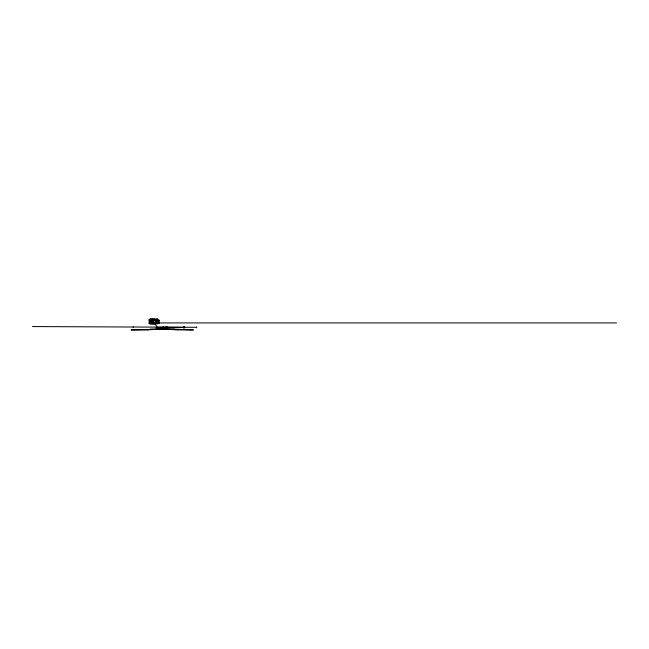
<?xml version="1.0" encoding="UTF-8"?>
<svg xmlns="http://www.w3.org/2000/svg" width="649" height="649" viewBox="0 0 649 649"><rect width="100%" height="100%" fill="white"/><g stroke="black" fill="none" stroke-linecap="round" stroke-linejoin="round"><path stroke-width="0.97" d="M153.083 322.026L153.091 319.105L149.951 319.057L149.968 323.883L157.65 323.883L157.65 319.105L149.067 319.77L149.132 323.526L154.527 323.883L153.918 323.518M157.642 322.026L157.65 319.105L149.951 319.057L150.536 319.795L150.576 323.551L149.968 323.883M165.576 329.132L167.62 329.019L131.463 329.927M166.46 329.019L167.62 329.132M133.118 327.274L133.167 326.845M184.657 326.812L184.641 327.899L183.708 327.899L183.691 326.82L184.657 326.812L183.708 327.899M163.053 327.347L163.013 327.072M155.184 323.364L157.115 323.372C159.005 321.628 155.638 319.941 156.101 323.356L158.234 323.356L158.234 320.841L156.101 320.841L156.101 323.356L159.248 323.364L159.232 320.249L153.269 320.273L153.269 323.38L159.248 323.364M163.824 327.396L163.832 327.153M163.589 327.258L163.702 327.039M157.034 320.841L156.101 320.841C156.336 323.348 155.914 322.123 158.178 323.356L158.04 321.255L157.585 321.466L158.178 320.841L157.245 320.841M163.045 327.404L163.045 327.161M156.149 320.841L156.101 323.356L156.401 322.423M157.293 321.231L158.178 320.841L157.926 322.099M157.074 323.356L156.985 322.877L156.101 323.356L156.506 322.594M166.103 327.842L166.866 326.772L166.039 326.772L166.103 327.842L166.907 327.85L166.866 326.772M156.101 323.356L156.644 323.064M150.503 319.795L153.878 319.762L154.511 319.057M157.456 321.328L158.178 320.841M157.756 322.147L158.178 322.034M147.607 329.943L158.088 329.14L174.362 329.14L193.013 329.935M196.371 326.723L196.817 327.802M149.067 319.77L153.878 319.762M149.132 323.526L153.075 323.526M159.232 320.249L153.269 320.273L153.326 323.38L155.046 323.38L155.038 320.273M153.635 322.926L151.606 322.926C150.738 321.133 151.679 320.379 152.434 322.018A0.909 0.836 -89.6 0 1 151.533 322.926A0.909 0.836 -89.6 0 1 150.698 322.018A0.909 0.836 -90 0 1 151.533 321.109A0.909 0.836 -90 0 1 152.369 322.018L150.771 322.018M155.663 322.926L616.55 322.926M130.993 329.927L147.607 329.927M193.524 329.919L176.926 329.919L166.225 329.092M184.178 327.356L156.093 327.274L157.001 327.274L154.697 322.951M32.45 326.569L195.673 327.291M150.106 329.108L158.088 329.14M174.362 329.14L156.628 329.092L158.405 329.108M166.322 329.108L156.32 329.092L160.092 329.124M158.559 329.108L160.335 329.124M151.606 322.018L153.521 322.042M157.277 322.829L157.439 322.731M151.817 321.141L152.328 321.563M156.344 321.823L156.101 320.841L156.815 321.231M156.409 321.628L156.101 320.841L156.652 321.328M157.577 322.594L158.178 323.356L157.683 322.423M156.101 320.841L156.514 321.458M157.107 322.877L157.18 323.356M152.442 319.738L152.507 323.502M153.091 319.105L153.091 323.883M157.382 320.841L157.48 323.364L157.382 320.841"/></g></svg>
